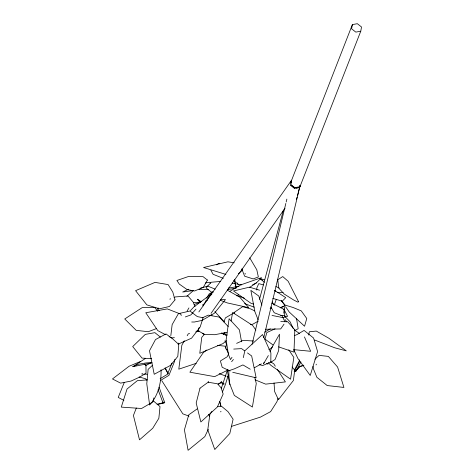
<?xml version="1.0" encoding="UTF-8"?>
<svg xmlns="http://www.w3.org/2000/svg" width="474" height="474" viewBox="0 0 474 474"><rect width="100%" height="100%" fill="white"/><g stroke="black" fill="none" stroke-linecap="round" stroke-linejoin="round"><path stroke-width="0.71" d="M170.83 335.633L172.145 324.619L178.402 313.687M283.725 313.154L284.252 309.054L284.862 316.128M234.192 313.717L234.411 312.265L242.706 306.654L250.799 308.983L254.769 310.938M290.882 183L291.077 181.761M263.751 337.636L300.101 185.476M308.793 335.041L309.303 331.782L316.294 331.071L329.003 338.329L346.287 350.867L334.721 347.786L314.57 340M299.521 187.645L299.882 185.541M231.111 321.011L232.627 312.485L252.577 325.389L255.907 330.088M352.372 24.607L351.613 28.807L355.808 32.108L360.767 31.207L361.526 27L357.325 23.7L352.372 24.607L291.54 180.422M225.648 348.319L226.442 343.988L224.966 340.729M290.829 183.29L291.326 180.647M297.453 195.792L300.001 185.891M243.281 357.645L244.862 350.754L262.525 334.543L270.903 352.881L270.826 362.006L262.709 365.543L259.183 364.625M174.912 359.369L174.231 362.207L168.922 375.355L160.384 380.509M178.467 344.48L178.805 343.063M252.085 344.278L285.834 203.423M286.178 201.983L286.865 199.11M153.896 397.882L152.889 401.905L141.56 408.499L121.285 407.113L127.044 389.006L137.342 380.669L147.402 379.852M259.503 299.349L283.464 209.964M296.493 199.37L297.068 197.225M199.104 327.558L198.162 330.728L204.561 334.514L214.823 334.691L226.975 332.351M170 299.408L170.249 298.573M227.532 369.69L221.228 388.644M228.302 375.159L225.334 384.698L222.424 391.998M283.962 309.901L285.058 306.536M278.108 398.344L276.881 401.816L270.642 411.622L260.457 417.114L231.288 426.452M274.162 305.339L276.312 299.278M264.042 362.456L263.508 363.866L268.343 355.565M223.858 321.911L225.423 317.882L232.307 313.806M136.328 408.013L133.419 415.467L139.51 439.825L152.741 428.259L158.849 418.293L160.022 406.609L153.138 400.702M299.852 186.957L360.767 31.207M124.283 382.399L118.222 397.425L123.898 400.394M171.979 363.102L167.464 374.276L160.147 378.69M227.917 369.323L227.36 370.627L229.955 384.722M270.056 351.655L271.762 347.75L279.506 334.194L278.641 350.63L275.074 359.493L270.909 362.213M208.287 429.367L204.804 436.649L188.083 450.3L184.41 429.841L188.788 414.803L197.172 408.908M316.028 364.909L316.371 364.192M228.729 353.628L227.2 356.756L220.398 360.957L222.199 367.285L230.109 371.041M299.692 360.181L294.502 369.839L295.924 371.243L300.907 361.976M142.212 373.388L141.862 374.022L143.166 374.075M184.345 340.782L181.862 345.185L178.799 369.169L196.206 363.321M187.183 335.752L188.249 333.862L189.612 333.506M187.094 311.062L188.93 307.934M206.563 298.093L209.2 293.88L212.287 292.162L203.488 304.64M231.999 357.301L230.471 359.594L228.462 354.505L226.116 339.976L229.108 318.7L239.417 329.88L241.533 341.778M211.884 411.426L209.881 414.377L207.766 429.877L214.781 449.506L229.801 433.514L233.113 419.229L228.035 411.693L221.743 406.449L217.305 406.615M284.009 324.204L280.691 328.938L265.363 329.288M198.849 311.933L291.557 180.209L290.829 184.422L294.81 188.142L298.845 187.716M211.06 313.326L285.058 208.193M231.614 361.709L233.409 359.488M223.538 334.371L224.925 332.665M204.602 334.093L201.77 337.316L199.779 353.302L222.976 343.585L226.234 340.759M196.005 309.084L190.832 314.932L185.346 316.934M190.435 310.612L194.038 306.791L208.033 296.451L212.287 292.162M295.859 370.455L299.58 366.503L303.514 365.14M296.209 370.555L299.74 366.811L303.846 365.389M249.691 287.339L256.41 282.865L261.529 277.622L240.519 284.963L230.038 291.255M152.308 365.424L148.137 369.359L146.78 383.733L149.636 405.033C158.399 395.494 161.356 382.382 161.071 369.726M224.279 383.875L223.645 384.455L221.275 382.666L218.164 384.296M314.86 359.239L319.085 355.393L328.352 356.395L337.606 367.06L343.917 387.442L327.208 385.552L316.875 377.28L313.498 369.056L313.03 366.361M272.704 346.755L270.144 349.065L268.776 349.297M186.886 296.297L193.493 290.485M238.422 273.717L242.7 269.984L241.93 268.788M216.737 264.859L218.425 263.556L219.835 263.757M210.705 295.183L211.854 294.307M206.86 350.002L203.358 352.549L189.884 372.203L214.651 376.64L227.384 370.301M236.858 295.889L238.695 294.668M158.375 308.023L157.167 308.811L159.394 310.606M174.041 297.725L175.244 296.931L187.994 295.983L193.185 302.139L194.98 306.56M152.077 362.794L132.797 366.692L145.69 358.285M233.558 313.065L234.808 312.325M264.575 332.156L270.334 328.843M258.348 321.082L252.672 324.257L250.491 324.459M254.402 367.735L261.375 363.866M145.577 365.691L150.756 362.918M294.881 330.491L298.158 328.737L296.499 318.244M218.467 383.774L221.814 382.02L221.062 381.813L223.521 383.667M252.565 284.844L256.41 282.865M188.658 289.223L182.668 292.025L193.475 290.55M236.615 343.366L243.162 340.373L253.703 341.025M275.104 328.796L266.815 332.564L265.037 339.123L272.983 344.93M202.22 317.876L208.287 315.133L219.32 317.112L228.231 326.539M178.106 344.189L191.585 338.158L200.164 326.989L203.109 317.746L197.314 316.596L189.938 311.015L179.119 313.521M132.797 366.692L138.396 364.245L146.004 362.936L151.609 362.521M140.215 361.585L129.094 366.248L112.474 378.945L120.597 383.134L131.067 381.049L139.315 377.251L146.028 373.239L145.933 365.027L144.22 363.996M280.217 307.608L284.483 305.884M280.655 307.816L283.962 306.477M294.443 335.622L297.079 334.555L304.107 330.425L313.557 338.033L317.592 351.601L310.233 375.461L297.939 358.534L293.667 349.539M194.144 304.48L200.988 301.849M156.361 328.624L148.261 331.723L136.216 330.354L124.745 318.978L142.206 307.608L154.66 307.442L157.729 311.288M200.206 288.239L207.736 286.095L215.22 289.164M227.36 334.976L226.009 335.337L221.577 332.896M295.942 188.219L299.752 187.212M195.744 331.907L199.145 331.018M157.078 404.251L163.88 402.58L163.02 401.976M157.676 404.482L164.768 402.758L159.051 387.134M295.924 371.243L294.188 371.663L299.722 361.366L299.491 359.944M283.162 292.375L277.071 292.588M226.092 349.622L227.502 349.35M299.906 186.715L294.964 187.645L290.598 184.86M228.237 288.109L239.02 286.332M205.432 282.972L209.52 282.255L210.681 283.073M220.748 281.426L211.256 282.231L206.018 287.837L211.6 292.262L213.045 292.02M227.532 289.584L235.495 288.245M199.015 289.632L208.661 289.59M211.6 292.262L213.069 292.097M196.71 331.059L198.73 330.852M220.351 411.788L221.074 411.71M174.379 337.672L171.588 337.903L169.076 336.576M233.718 349.083L241.562 348.621L244.537 350.784M205.864 300.463L207.316 300.398M220.38 299.787L225.458 299.55L214.39 313.237L202.031 320.424L194.346 322.024L191.703 322.006M280.744 315.613L284.056 315.566L290.1 321.828L293.246 328.5M280.768 321.597L287.754 321.757L294.816 329.88L293.969 352.123L278.576 346.849M193.398 302.536L199.228 302.72M144.469 374.128L147.082 374.241M151.68 358.735L142.01 358.089L132.708 346.571L145.305 334.377L154.897 332.665L160.378 337.073M294.2 349.676L310.677 351.287L304.456 336.943M270.115 308.378L271.478 308.533L270.921 306.838M217.347 345.303L225.014 346.186L228.569 353.752M234.233 262.78L227.893 261.82L203.542 267.514L225.879 274.416M232.171 283.073L235.015 283.636M236.437 283.92L241.408 284.904M232.74 372.291L256.144 377.814L251.67 355.974L247.511 352.946M272.023 315.447L282.919 317.58L287.57 316.336L283.95 309.362L271.827 303.23M263.491 284.915L258.733 283.624L256.789 288.056L256.837 290.035M139.089 376.99L145.802 378.827L146.318 380.178M272.805 298.347L282.273 301.209L285.721 297.654L274.879 290.55M223.325 278.357L213.11 274.31L210.871 270.227M264.397 282.285L260.036 278.54L264.35 279.844M259.574 290.212L249.466 287.167L233.498 290.959L250.918 303.242L253.661 304.118M236.929 295.48L244.442 298.247M244.572 303.621L254.171 307.158M219.178 373.625L226.057 376.16M227.437 376.67L228.812 377.174M189.043 416.136L182.81 413.838L161.859 380.758M220.481 300.356L227.277 302.91L248.791 307.667L239.678 297.079L227.283 290.153M255.018 379.798L265.659 384.136L285.401 381.896L277.254 369.222M275.927 286.574L279.281 288.026M266.637 363.582L267.934 364.151M165.308 334.579L157.771 330.591L145.773 312.745L167.316 308.906L180.766 314.132L181.281 315.518M233.617 280.626L234.831 281.337M250.242 369.228L242.931 364.927L234.357 368.849L228.746 370.751L229.232 382.583L234.31 395.411L252.393 407.053L256.268 383.519L254.775 377.268M270.672 361.881L273.759 363.795L275.311 366.206M200.318 302.69L197.563 299.236L201.213 301.725M294.401 329.951L299.722 333.655M260.036 278.54L262.223 280.146M290.455 185.275L294.668 188.557M202.641 333.157L204.324 334.543M244.94 273.433L245.55 274.025M268.397 362.764L270.82 365.276L290.562 379.182L293.839 357.426L288.761 349.818M214.87 311.637L224.315 321.858M197.563 299.236L200.461 302.542M202.398 304.746L203.364 305.849M211.102 314.671L212.068 315.773M274.499 290.402L275.447 291.492M292.061 366.989L294.739 370.182L293.382 380.492L278.445 399.683L274.647 391.589L274.037 382.992M236.65 282.409L238.499 284.72M224.196 332.653L226.495 335.539M222.59 333.382L223.438 334.484M285.07 319.559L286.823 321.846M285.075 305.931L281.497 300.747L285.176 305.114L293.009 307.472L301.257 310.867L306.761 318.498L304.563 326.231L289.247 312.046L285.911 307.152M208.584 414.377L209.65 416.136M249.727 257.844L256.801 269.789L258.354 276.958L253.169 278.919L244.625 276.182L241.894 269.202M271.039 307.223L274.215 312.733L282.03 315.737L284.957 321.822M272.117 301.867L273.516 304.415M165.124 367.771L168.152 373.411M165.136 368.369L168.163 374.016M258.063 319.725L254.828 311.465L250.859 290.384L258.757 296.019L261.921 305.078M158.109 389.705L163.115 403.149M219.752 401.496L220.866 405.667M219.877 402.278L220.914 406.153M208.204 381.303L208.471 382.755M234.778 279.63L236.194 288.228M234.541 280.075L235.714 287.232M178.787 344.438L177.803 356.389L170.516 365.377L154.21 374.288L149.494 350.766L155.496 339.556L166.007 333.915L172.66 338.845L178.787 344.438M199.981 388.206L196.183 402.983L200.858 421.955L217.347 407.042L223.153 394.007L221.151 387.868L217.489 383.774L208.127 382.234L199.981 388.206M207.411 280.051L203.281 287.38L194.518 290.995L187.04 289.537L179.314 284.098L176.897 280.472L188.409 276.532L203.079 276.668L207.411 280.051M298.478 301.577L298.039 302.234L293.59 299.953L284.098 293.981L278.665 287.991L277.788 279.761L282.735 276.567L288.151 281.26L298.478 301.577M175.001 299.87L169.479 306.471L159.542 308.77L146.857 304.883L135.582 290.669L155.016 282.391L168.092 284.56L172.785 292.055L175.001 299.87"/></g></svg>
